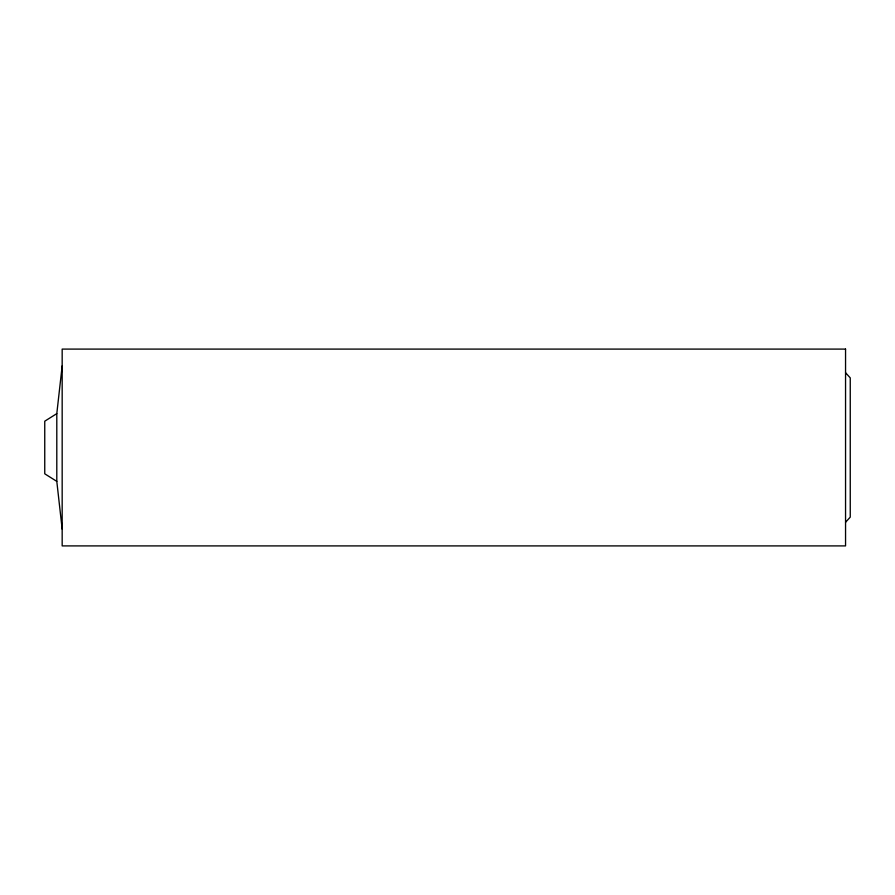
<?xml version="1.0" encoding="UTF-8"?>
<svg xmlns="http://www.w3.org/2000/svg" width="895" height="895" viewBox="0 0 895 895"><rect width="100%" height="100%" fill="white"/><g stroke="black" fill="none" stroke-linecap="round" stroke-linejoin="round"><path stroke-width="1.34" d="M62.169 529.113L56.799 481.376L56.799 413.624L62.169 365.887M845.551 522.277L850.25 517.131L850.25 377.869L845.551 372.723M56.799 413.624L44.75 421.198L44.75 473.802L56.799 481.376M845.551 349.095L62.169 349.095L62.169 545.905L845.551 545.905L845.551 349.095"/></g></svg>
